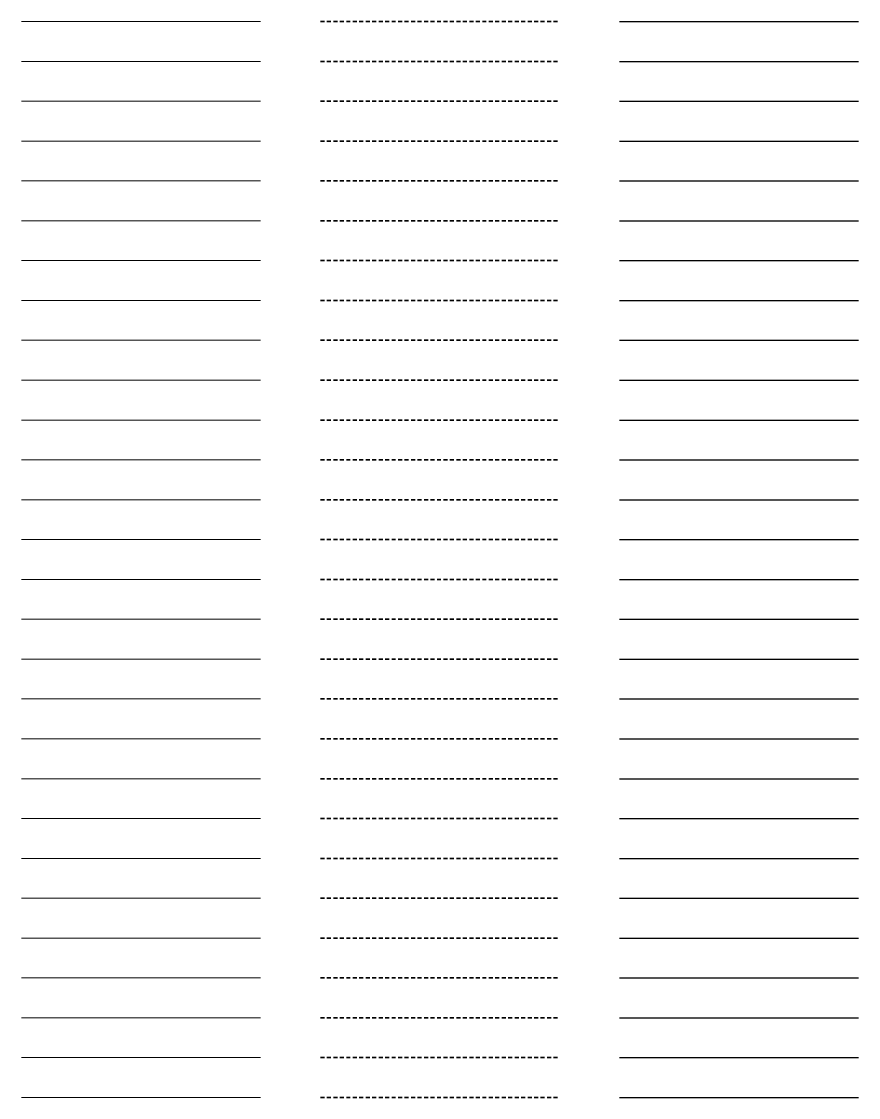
# Model space of a CAD drawing. Header units: metres. Extents: x -170 to 2070, y -13 to 17840.
# Drawn here: x 150 to 570, y 10020 to 10560 of the extents above; entities that cross this region are included whole.
import ezdxf

# ---------------------------------------------------------------- set-up
doc = ezdxf.new("R2010")
doc.units = ezdxf.units.M
doc.linetypes.add('KL-SO', pattern=[3.25, 2, -1.25])
for name, color, linetype, lineweight in [('B-OI-KL-ET_LSOV_DISTRIBUTIE_400 V_4x95Al 4x6Cu as35Cu-G', 14, 'Continuous', 18), ('B-OI-KL-ET_LSOV_DISTRIBUTIE_400 V_5x10Cu-G', 14, 'Continuous', 18), ('B-OI-KL-ET_LSOV_DISTRIBUTIE_400 V_5x16Cu-G', 14, 'Continuous', 18), ('B-OI-KL-ET_LSOV_DISTRIBUTIE_400 V_OVERIG-G', 14, 'Continuous', 18), ('B-OI-KL-ET_MS_AANSLUITNET_10 kV_1x240Alrm as25-G', 7, 'Continuous', 18), ('B-OI-KL-ET_MS_AANSLUITNET_10 kV_1x400Cu 50as-G', 7, 'Continuous', 18), ('B-OI-KL-ET_MS_AANSLUITNET_10 kV_1x630Alrm as35-G', 7, 'Continuous', 18), ('B-OI-KL-ET_MS_AANSLUITNET_10 kV_1x630Alrm as50-G', 7, 'Continuous', 18), ('B-OI-KL-ET_MS_AANSLUITNET_10 kV_1x630Cu as35-G', 7, 'Continuous', 18), ('B-OI-KL-ET_MS_AANSLUITNET_10 kV_1x630Cu as50-G', 7, 'Continuous', 18), ('B-OI-KL-ET_MS_AANSLUITNET_10 kV_1x630Cu as70-G', 7, 'Continuous', 18), ('B-OI-KL-ET_MS_AANSLUITNET_10 kV_1x800Alrm as35-G', 7, 'Continuous', 18), ('B-OI-KL-ET_MS_AANSLUITNET_10 kV_1x800Alrm as50-G', 7, 'Continuous', 18), ('B-OI-KL-ET_MS_AANSLUITNET_10 kV_3x240Alrm as35-G', 7, 'Continuous', 18), ('B-OI-KL-ET_MS_AANSLUITNET_10 kV_3x240Alrm as50-G', 7, 'Continuous', 18), ('B-OI-KL-ET_MS_AANSLUITNET_10 kV_3x95Alrm as50-G', 7, 'Continuous', 18), ('B-OI-KL-ET_MS_AANSLUITNET_10 kV_OVERIG-G', 7, 'Continuous', 18), ('B-OI-KL-ET_MS_AANSLUITNET_20 kV_1x240Alrm as25-G', 7, 'Continuous', 18), ('B-OI-KL-ET_MS_AANSLUITNET_20 kV_1x400Cu 50as-G', 7, 'Continuous', 18), ('B-OI-KL-ET_MS_AANSLUITNET_20 kV_1x630Alrm as35-G', 7, 'Continuous', 18), ('B-OI-KL-ET_MS_AANSLUITNET_20 kV_1x630Alrm as50-G', 7, 'Continuous', 18), ('B-OI-KL-ET_MS_AANSLUITNET_20 kV_1x630Cu as35-G', 7, 'Continuous', 18), ('B-OI-KL-ET_MS_AANSLUITNET_20 kV_1x630Cu as50-G', 7, 'Continuous', 18), ('B-OI-KL-ET_MS_AANSLUITNET_20 kV_1x630Cu as70-G', 7, 'Continuous', 18), ('B-OI-KL-ET_MS_AANSLUITNET_20 kV_1x800Alrm as35-G', 7, 'Continuous', 18), ('B-OI-KL-ET_MS_AANSLUITNET_20 kV_1x800Alrm as50-G', 7, 'Continuous', 18), ('B-OI-KL-ET_MS_AANSLUITNET_20 kV_3x240Alrm as35-G', 7, 'Continuous', 18), ('B-OI-KL-ET_MS_AANSLUITNET_20 kV_3x240Alrm as50-G', 7, 'Continuous', 18), ('N-OI-KL-ET_LSOV_DISTRIBUTIE_400 V_4x95Al 4x6Cu as35Cu-G', 14, 'KL-SO', 35), ('N-OI-KL-ET_LSOV_DISTRIBUTIE_400 V_5x10Cu-G', 14, 'KL-SO', 35), ('N-OI-KL-ET_LSOV_DISTRIBUTIE_400 V_5x16Cu-G', 14, 'KL-SO', 35), ('N-OI-KL-ET_LSOV_DISTRIBUTIE_400 V_OVERIG-G', 14, 'KL-SO', 35), ('N-OI-KL-ET_MS_AANSLUITNET_10 kV_1x240Alrm as25-G', 7, 'KL-SO', 35), ('N-OI-KL-ET_MS_AANSLUITNET_10 kV_1x400Cu 50as-G', 7, 'KL-SO', 35), ('N-OI-KL-ET_MS_AANSLUITNET_10 kV_1x630Alrm as35-G', 7, 'KL-SO', 35), ('N-OI-KL-ET_MS_AANSLUITNET_10 kV_1x630Alrm as50-G', 7, 'KL-SO', 35), ('N-OI-KL-ET_MS_AANSLUITNET_10 kV_1x630Cu as35-G', 7, 'KL-SO', 35), ('N-OI-KL-ET_MS_AANSLUITNET_10 kV_1x630Cu as50-G', 7, 'KL-SO', 35), ('N-OI-KL-ET_MS_AANSLUITNET_10 kV_1x630Cu as70-G', 7, 'KL-SO', 35), ('N-OI-KL-ET_MS_AANSLUITNET_10 kV_1x800Alrm as35-G', 7, 'KL-SO', 35), ('N-OI-KL-ET_MS_AANSLUITNET_10 kV_1x800Alrm as50-G', 7, 'KL-SO', 35), ('N-OI-KL-ET_MS_AANSLUITNET_10 kV_3x240Alrm as35-G', 7, 'KL-SO', 35), ('N-OI-KL-ET_MS_AANSLUITNET_10 kV_3x240Alrm as50-G', 7, 'KL-SO', 35), ('N-OI-KL-ET_MS_AANSLUITNET_10 kV_3x95Alrm as50-G', 7, 'KL-SO', 35), ('N-OI-KL-ET_MS_AANSLUITNET_10 kV_OVERIG-G', 7, 'KL-SO', 35), ('N-OI-KL-ET_MS_AANSLUITNET_20 kV_1x240Alrm as25-G', 7, 'KL-SO', 35), ('N-OI-KL-ET_MS_AANSLUITNET_20 kV_1x400Cu 50as-G', 7, 'KL-SO', 35), ('N-OI-KL-ET_MS_AANSLUITNET_20 kV_1x630Alrm as35-G', 7, 'KL-SO', 35), ('N-OI-KL-ET_MS_AANSLUITNET_20 kV_1x630Alrm as50-G', 7, 'KL-SO', 35), ('N-OI-KL-ET_MS_AANSLUITNET_20 kV_1x630Cu as35-G', 7, 'KL-SO', 35), ('N-OI-KL-ET_MS_AANSLUITNET_20 kV_1x630Cu as50-G', 7, 'KL-SO', 35), ('N-OI-KL-ET_MS_AANSLUITNET_20 kV_1x630Cu as70-G', 7, 'KL-SO', 35), ('N-OI-KL-ET_MS_AANSLUITNET_20 kV_1x800Alrm as35-G', 7, 'KL-SO', 35), ('N-OI-KL-ET_MS_AANSLUITNET_20 kV_1x800Alrm as50-G', 7, 'KL-SO', 35), ('N-OI-KL-ET_MS_AANSLUITNET_20 kV_3x240Alrm as35-G', 7, 'KL-SO', 35), ('N-OI-KL-ET_MS_AANSLUITNET_20 kV_3x240Alrm as50-G', 7, 'KL-SO', 35), ('V-OI-KL-ET_LSOV_DISTRIBUTIE_400 V_4x95Al 4x6Cu as35Cu-G', 14, 'V-KL-SO', 25), ('V-OI-KL-ET_LSOV_DISTRIBUTIE_400 V_5x10Cu-G', 14, 'V-KL-SO', 25), ('V-OI-KL-ET_LSOV_DISTRIBUTIE_400 V_5x16Cu-G', 14, 'V-KL-SO', 25), ('V-OI-KL-ET_LSOV_DISTRIBUTIE_400 V_OVERIG-G', 14, 'V-KL-SO', 25), ('V-OI-KL-ET_MS_AANSLUITNET_10 kV_1x240Alrm as25-G', 7, 'V-KL-SO', 25), ('V-OI-KL-ET_MS_AANSLUITNET_10 kV_1x400Cu 50as-G', 7, 'V-KL-SO', 25), ('V-OI-KL-ET_MS_AANSLUITNET_10 kV_1x630Alrm as35-G', 7, 'V-KL-SO', 25), ('V-OI-KL-ET_MS_AANSLUITNET_10 kV_1x630Alrm as50-G', 7, 'V-KL-SO', 25), ('V-OI-KL-ET_MS_AANSLUITNET_10 kV_1x630Cu as35-G', 7, 'V-KL-SO', 25), ('V-OI-KL-ET_MS_AANSLUITNET_10 kV_1x630Cu as50-G', 7, 'V-KL-SO', 25), ('V-OI-KL-ET_MS_AANSLUITNET_10 kV_1x630Cu as70-G', 7, 'V-KL-SO', 25), ('V-OI-KL-ET_MS_AANSLUITNET_10 kV_1x800Alrm as35-G', 7, 'V-KL-SO', 25), ('V-OI-KL-ET_MS_AANSLUITNET_10 kV_1x800Alrm as50-G', 7, 'V-KL-SO', 25), ('V-OI-KL-ET_MS_AANSLUITNET_10 kV_3x240Alrm as35-G', 7, 'V-KL-SO', 25), ('V-OI-KL-ET_MS_AANSLUITNET_10 kV_3x240Alrm as50-G', 7, 'V-KL-SO', 25), ('V-OI-KL-ET_MS_AANSLUITNET_10 kV_3x95Alrm as50-G', 7, 'V-KL-SO', 25), ('V-OI-KL-ET_MS_AANSLUITNET_10 kV_OVERIG-G', 7, 'V-KL-SO', 25), ('V-OI-KL-ET_MS_AANSLUITNET_20 kV_1x240Alrm as25-G', 7, 'V-KL-SO', 25), ('V-OI-KL-ET_MS_AANSLUITNET_20 kV_1x400Cu 50as-G', 7, 'V-KL-SO', 25), ('V-OI-KL-ET_MS_AANSLUITNET_20 kV_1x630Alrm as35-G', 7, 'V-KL-SO', 25), ('V-OI-KL-ET_MS_AANSLUITNET_20 kV_1x630Alrm as50-G', 7, 'V-KL-SO', 25), ('V-OI-KL-ET_MS_AANSLUITNET_20 kV_1x630Cu as35-G', 7, 'V-KL-SO', 25), ('V-OI-KL-ET_MS_AANSLUITNET_20 kV_1x630Cu as50-G', 7, 'V-KL-SO', 25), ('V-OI-KL-ET_MS_AANSLUITNET_20 kV_1x630Cu as70-G', 7, 'V-KL-SO', 25), ('V-OI-KL-ET_MS_AANSLUITNET_20 kV_1x800Alrm as35-G', 7, 'V-KL-SO', 25), ('V-OI-KL-ET_MS_AANSLUITNET_20 kV_1x800Alrm as50-G', 7, 'V-KL-SO', 25), ('V-OI-KL-ET_MS_AANSLUITNET_20 kV_3x240Alrm as35-G', 7, 'V-KL-SO', 25), ('V-OI-KL-ET_MS_AANSLUITNET_20 kV_3x240Alrm as50-G', 7, 'V-KL-SO', 25)]:
    doc.layers.add(name, color=color, linetype=linetype, lineweight=lineweight)
doc.linetypes.add('V-KL-SO', pattern='A,2,[24,nlcs.shx,S=0.75,R=0,X=0,Y=0],2', length=4)

msp = doc.modelspace()

# ---------------------------------------------------------------- linework, layer by layer
at = {"layer": 'B-OI-KL-ET_LSOV_DISTRIBUTIE_400 V_4x95Al 4x6Cu as35Cu-G'}
msp.add_line((150, 10020), (270, 10020), dxfattribs=at)
at = {"layer": 'B-OI-KL-ET_LSOV_DISTRIBUTIE_400 V_5x10Cu-G'}
msp.add_line((150, 10040), (270, 10040), dxfattribs=at)
at = {"layer": 'B-OI-KL-ET_LSOV_DISTRIBUTIE_400 V_5x16Cu-G'}
msp.add_line((150, 10060), (270, 10060), dxfattribs=at)
at = {"layer": 'B-OI-KL-ET_LSOV_DISTRIBUTIE_400 V_OVERIG-G'}
msp.add_line((150, 10080), (270, 10080), dxfattribs=at)
at = {"layer": 'B-OI-KL-ET_MS_AANSLUITNET_10 kV_1x240Alrm as25-G'}
msp.add_line((150, 10100), (270, 10100), dxfattribs=at)
at = {"layer": 'B-OI-KL-ET_MS_AANSLUITNET_10 kV_1x400Cu 50as-G'}
msp.add_line((150, 10120), (270, 10120), dxfattribs=at)
at = {"layer": 'B-OI-KL-ET_MS_AANSLUITNET_10 kV_1x630Alrm as35-G'}
msp.add_line((150, 10140), (270, 10140), dxfattribs=at)
at = {"layer": 'B-OI-KL-ET_MS_AANSLUITNET_10 kV_1x630Alrm as50-G'}
msp.add_line((150, 10160), (270, 10160), dxfattribs=at)
at = {"layer": 'B-OI-KL-ET_MS_AANSLUITNET_10 kV_1x630Cu as35-G'}
msp.add_line((150, 10180), (270, 10180), dxfattribs=at)
at = {"layer": 'B-OI-KL-ET_MS_AANSLUITNET_10 kV_1x630Cu as50-G'}
msp.add_line((150, 10200), (270, 10200), dxfattribs=at)
at = {"layer": 'B-OI-KL-ET_MS_AANSLUITNET_10 kV_1x630Cu as70-G'}
msp.add_line((150, 10220), (270, 10220), dxfattribs=at)
at = {"layer": 'B-OI-KL-ET_MS_AANSLUITNET_10 kV_1x800Alrm as35-G'}
msp.add_line((150, 10240), (270, 10240), dxfattribs=at)
at = {"layer": 'B-OI-KL-ET_MS_AANSLUITNET_10 kV_1x800Alrm as50-G'}
msp.add_line((150, 10260), (270, 10260), dxfattribs=at)
at = {"layer": 'B-OI-KL-ET_MS_AANSLUITNET_10 kV_3x240Alrm as35-G'}
msp.add_line((150, 10280), (270, 10280), dxfattribs=at)
at = {"layer": 'B-OI-KL-ET_MS_AANSLUITNET_10 kV_3x240Alrm as50-G'}
msp.add_line((150, 10300), (270, 10300), dxfattribs=at)
at = {"layer": 'B-OI-KL-ET_MS_AANSLUITNET_10 kV_3x95Alrm as50-G'}
msp.add_line((150, 10320), (270, 10320), dxfattribs=at)
at = {"layer": 'B-OI-KL-ET_MS_AANSLUITNET_10 kV_OVERIG-G'}
msp.add_line((150, 10340), (270, 10340), dxfattribs=at)
at = {"layer": 'B-OI-KL-ET_MS_AANSLUITNET_20 kV_1x240Alrm as25-G'}
msp.add_line((150, 10360), (270, 10360), dxfattribs=at)
at = {"layer": 'B-OI-KL-ET_MS_AANSLUITNET_20 kV_1x400Cu 50as-G'}
msp.add_line((150, 10380), (270, 10380), dxfattribs=at)
at = {"layer": 'B-OI-KL-ET_MS_AANSLUITNET_20 kV_1x630Alrm as35-G'}
msp.add_line((150, 10400), (270, 10400), dxfattribs=at)
at = {"layer": 'B-OI-KL-ET_MS_AANSLUITNET_20 kV_1x630Alrm as50-G'}
msp.add_line((150, 10420), (270, 10420), dxfattribs=at)
at = {"layer": 'B-OI-KL-ET_MS_AANSLUITNET_20 kV_1x630Cu as35-G'}
msp.add_line((150, 10440), (270, 10440), dxfattribs=at)
at = {"layer": 'B-OI-KL-ET_MS_AANSLUITNET_20 kV_1x630Cu as50-G'}
msp.add_line((150, 10460), (270, 10460), dxfattribs=at)
at = {"layer": 'B-OI-KL-ET_MS_AANSLUITNET_20 kV_1x630Cu as70-G'}
msp.add_line((150, 10480), (270, 10480), dxfattribs=at)
at = {"layer": 'B-OI-KL-ET_MS_AANSLUITNET_20 kV_1x800Alrm as35-G'}
msp.add_line((150, 10500), (270, 10500), dxfattribs=at)
at = {"layer": 'B-OI-KL-ET_MS_AANSLUITNET_20 kV_1x800Alrm as50-G'}
msp.add_line((150, 10520), (270, 10520), dxfattribs=at)
at = {"layer": 'B-OI-KL-ET_MS_AANSLUITNET_20 kV_3x240Alrm as35-G'}
msp.add_line((150, 10540), (270, 10540), dxfattribs=at)
at = {"layer": 'B-OI-KL-ET_MS_AANSLUITNET_20 kV_3x240Alrm as50-G'}
msp.add_line((150, 10560), (270, 10560), dxfattribs=at)
at = {"layer": 'N-OI-KL-ET_LSOV_DISTRIBUTIE_400 V_4x95Al 4x6Cu as35Cu-G'}
msp.add_line((300, 10020), (420, 10020), dxfattribs=at)
at = {"layer": 'N-OI-KL-ET_LSOV_DISTRIBUTIE_400 V_5x10Cu-G'}
msp.add_line((300, 10040), (420, 10040), dxfattribs=at)
at = {"layer": 'N-OI-KL-ET_LSOV_DISTRIBUTIE_400 V_5x16Cu-G'}
msp.add_line((300, 10060), (420, 10060), dxfattribs=at)
at = {"layer": 'N-OI-KL-ET_LSOV_DISTRIBUTIE_400 V_OVERIG-G'}
msp.add_line((300, 10080), (420, 10080), dxfattribs=at)
at = {"layer": 'N-OI-KL-ET_MS_AANSLUITNET_10 kV_1x240Alrm as25-G'}
msp.add_line((300, 10100), (420, 10100), dxfattribs=at)
at = {"layer": 'N-OI-KL-ET_MS_AANSLUITNET_10 kV_1x400Cu 50as-G'}
msp.add_line((300, 10120), (420, 10120), dxfattribs=at)
at = {"layer": 'N-OI-KL-ET_MS_AANSLUITNET_10 kV_1x630Alrm as35-G'}
msp.add_line((300, 10140), (420, 10140), dxfattribs=at)
at = {"layer": 'N-OI-KL-ET_MS_AANSLUITNET_10 kV_1x630Alrm as50-G'}
msp.add_line((300, 10160), (420, 10160), dxfattribs=at)
at = {"layer": 'N-OI-KL-ET_MS_AANSLUITNET_10 kV_1x630Cu as35-G'}
msp.add_line((300, 10180), (420, 10180), dxfattribs=at)
at = {"layer": 'N-OI-KL-ET_MS_AANSLUITNET_10 kV_1x630Cu as50-G'}
msp.add_line((300, 10200), (420, 10200), dxfattribs=at)
at = {"layer": 'N-OI-KL-ET_MS_AANSLUITNET_10 kV_1x630Cu as70-G'}
msp.add_line((300, 10220), (420, 10220), dxfattribs=at)
at = {"layer": 'N-OI-KL-ET_MS_AANSLUITNET_10 kV_1x800Alrm as35-G'}
msp.add_line((300, 10240), (420, 10240), dxfattribs=at)
at = {"layer": 'N-OI-KL-ET_MS_AANSLUITNET_10 kV_1x800Alrm as50-G'}
msp.add_line((300, 10260), (420, 10260), dxfattribs=at)
at = {"layer": 'N-OI-KL-ET_MS_AANSLUITNET_10 kV_3x240Alrm as35-G'}
msp.add_line((300, 10280), (420, 10280), dxfattribs=at)
at = {"layer": 'N-OI-KL-ET_MS_AANSLUITNET_10 kV_3x240Alrm as50-G'}
msp.add_line((300, 10300), (420, 10300), dxfattribs=at)
at = {"layer": 'N-OI-KL-ET_MS_AANSLUITNET_10 kV_3x95Alrm as50-G'}
msp.add_line((300, 10320), (420, 10320), dxfattribs=at)
at = {"layer": 'N-OI-KL-ET_MS_AANSLUITNET_10 kV_OVERIG-G'}
msp.add_line((300, 10340), (420, 10340), dxfattribs=at)
at = {"layer": 'N-OI-KL-ET_MS_AANSLUITNET_20 kV_1x240Alrm as25-G'}
msp.add_line((300, 10360), (420, 10360), dxfattribs=at)
at = {"layer": 'N-OI-KL-ET_MS_AANSLUITNET_20 kV_1x400Cu 50as-G'}
msp.add_line((300, 10380), (420, 10380), dxfattribs=at)
at = {"layer": 'N-OI-KL-ET_MS_AANSLUITNET_20 kV_1x630Alrm as35-G'}
msp.add_line((300, 10400), (420, 10400), dxfattribs=at)
at = {"layer": 'N-OI-KL-ET_MS_AANSLUITNET_20 kV_1x630Alrm as50-G'}
msp.add_line((300, 10420), (420, 10420), dxfattribs=at)
at = {"layer": 'N-OI-KL-ET_MS_AANSLUITNET_20 kV_1x630Cu as35-G'}
msp.add_line((300, 10440), (420, 10440), dxfattribs=at)
at = {"layer": 'N-OI-KL-ET_MS_AANSLUITNET_20 kV_1x630Cu as50-G'}
msp.add_line((300, 10460), (420, 10460), dxfattribs=at)
at = {"layer": 'N-OI-KL-ET_MS_AANSLUITNET_20 kV_1x630Cu as70-G'}
msp.add_line((300, 10480), (420, 10480), dxfattribs=at)
at = {"layer": 'N-OI-KL-ET_MS_AANSLUITNET_20 kV_1x800Alrm as35-G'}
msp.add_line((300, 10500), (420, 10500), dxfattribs=at)
at = {"layer": 'N-OI-KL-ET_MS_AANSLUITNET_20 kV_1x800Alrm as50-G'}
msp.add_line((300, 10520), (420, 10520), dxfattribs=at)
at = {"layer": 'N-OI-KL-ET_MS_AANSLUITNET_20 kV_3x240Alrm as35-G'}
msp.add_line((300, 10540), (420, 10540), dxfattribs=at)
at = {"layer": 'N-OI-KL-ET_MS_AANSLUITNET_20 kV_3x240Alrm as50-G'}
msp.add_line((300, 10560), (420, 10560), dxfattribs=at)
at = {"layer": 'V-OI-KL-ET_LSOV_DISTRIBUTIE_400 V_4x95Al 4x6Cu as35Cu-G'}
msp.add_line((450, 10020), (570, 10020), dxfattribs=at)
at = {"layer": 'V-OI-KL-ET_LSOV_DISTRIBUTIE_400 V_5x10Cu-G'}
msp.add_line((450, 10040), (570, 10040), dxfattribs=at)
at = {"layer": 'V-OI-KL-ET_LSOV_DISTRIBUTIE_400 V_5x16Cu-G'}
msp.add_line((450, 10060), (570, 10060), dxfattribs=at)
at = {"layer": 'V-OI-KL-ET_LSOV_DISTRIBUTIE_400 V_OVERIG-G'}
msp.add_line((450, 10080), (570, 10080), dxfattribs=at)
at = {"layer": 'V-OI-KL-ET_MS_AANSLUITNET_10 kV_1x240Alrm as25-G'}
msp.add_line((450, 10100), (570, 10100), dxfattribs=at)
at = {"layer": 'V-OI-KL-ET_MS_AANSLUITNET_10 kV_1x400Cu 50as-G'}
msp.add_line((450, 10120), (570, 10120), dxfattribs=at)
at = {"layer": 'V-OI-KL-ET_MS_AANSLUITNET_10 kV_1x630Alrm as35-G'}
msp.add_line((450, 10140), (570, 10140), dxfattribs=at)
at = {"layer": 'V-OI-KL-ET_MS_AANSLUITNET_10 kV_1x630Alrm as50-G'}
msp.add_line((450, 10160), (570, 10160), dxfattribs=at)
at = {"layer": 'V-OI-KL-ET_MS_AANSLUITNET_10 kV_1x630Cu as35-G'}
msp.add_line((450, 10180), (570, 10180), dxfattribs=at)
at = {"layer": 'V-OI-KL-ET_MS_AANSLUITNET_10 kV_1x630Cu as50-G'}
msp.add_line((450, 10200), (570, 10200), dxfattribs=at)
at = {"layer": 'V-OI-KL-ET_MS_AANSLUITNET_10 kV_1x630Cu as70-G'}
msp.add_line((450, 10220), (570, 10220), dxfattribs=at)
at = {"layer": 'V-OI-KL-ET_MS_AANSLUITNET_10 kV_1x800Alrm as35-G'}
msp.add_line((450, 10240), (570, 10240), dxfattribs=at)
at = {"layer": 'V-OI-KL-ET_MS_AANSLUITNET_10 kV_1x800Alrm as50-G'}
msp.add_line((450, 10260), (570, 10260), dxfattribs=at)
at = {"layer": 'V-OI-KL-ET_MS_AANSLUITNET_10 kV_3x240Alrm as35-G'}
msp.add_line((450, 10280), (570, 10280), dxfattribs=at)
at = {"layer": 'V-OI-KL-ET_MS_AANSLUITNET_10 kV_3x240Alrm as50-G'}
msp.add_line((450, 10300), (570, 10300), dxfattribs=at)
at = {"layer": 'V-OI-KL-ET_MS_AANSLUITNET_10 kV_3x95Alrm as50-G'}
msp.add_line((450, 10320), (570, 10320), dxfattribs=at)
at = {"layer": 'V-OI-KL-ET_MS_AANSLUITNET_10 kV_OVERIG-G'}
msp.add_line((450, 10340), (570, 10340), dxfattribs=at)
at = {"layer": 'V-OI-KL-ET_MS_AANSLUITNET_20 kV_1x240Alrm as25-G'}
msp.add_line((450, 10360), (570, 10360), dxfattribs=at)
at = {"layer": 'V-OI-KL-ET_MS_AANSLUITNET_20 kV_1x400Cu 50as-G'}
msp.add_line((450, 10380), (570, 10380), dxfattribs=at)
at = {"layer": 'V-OI-KL-ET_MS_AANSLUITNET_20 kV_1x630Alrm as35-G'}
msp.add_line((450, 10400), (570, 10400), dxfattribs=at)
at = {"layer": 'V-OI-KL-ET_MS_AANSLUITNET_20 kV_1x630Alrm as50-G'}
msp.add_line((450, 10420), (570, 10420), dxfattribs=at)
at = {"layer": 'V-OI-KL-ET_MS_AANSLUITNET_20 kV_1x630Cu as35-G'}
msp.add_line((450, 10440), (570, 10440), dxfattribs=at)
at = {"layer": 'V-OI-KL-ET_MS_AANSLUITNET_20 kV_1x630Cu as50-G'}
msp.add_line((450, 10460), (570, 10460), dxfattribs=at)
at = {"layer": 'V-OI-KL-ET_MS_AANSLUITNET_20 kV_1x630Cu as70-G'}
msp.add_line((450, 10480), (570, 10480), dxfattribs=at)
at = {"layer": 'V-OI-KL-ET_MS_AANSLUITNET_20 kV_1x800Alrm as35-G'}
msp.add_line((450, 10500), (570, 10500), dxfattribs=at)
at = {"layer": 'V-OI-KL-ET_MS_AANSLUITNET_20 kV_1x800Alrm as50-G'}
msp.add_line((450, 10520), (570, 10520), dxfattribs=at)
at = {"layer": 'V-OI-KL-ET_MS_AANSLUITNET_20 kV_3x240Alrm as35-G'}
msp.add_line((450, 10540), (570, 10540), dxfattribs=at)
at = {"layer": 'V-OI-KL-ET_MS_AANSLUITNET_20 kV_3x240Alrm as50-G'}
msp.add_line((450, 10560), (570, 10560), dxfattribs=at)

doc.saveas('drawing.dxf')
